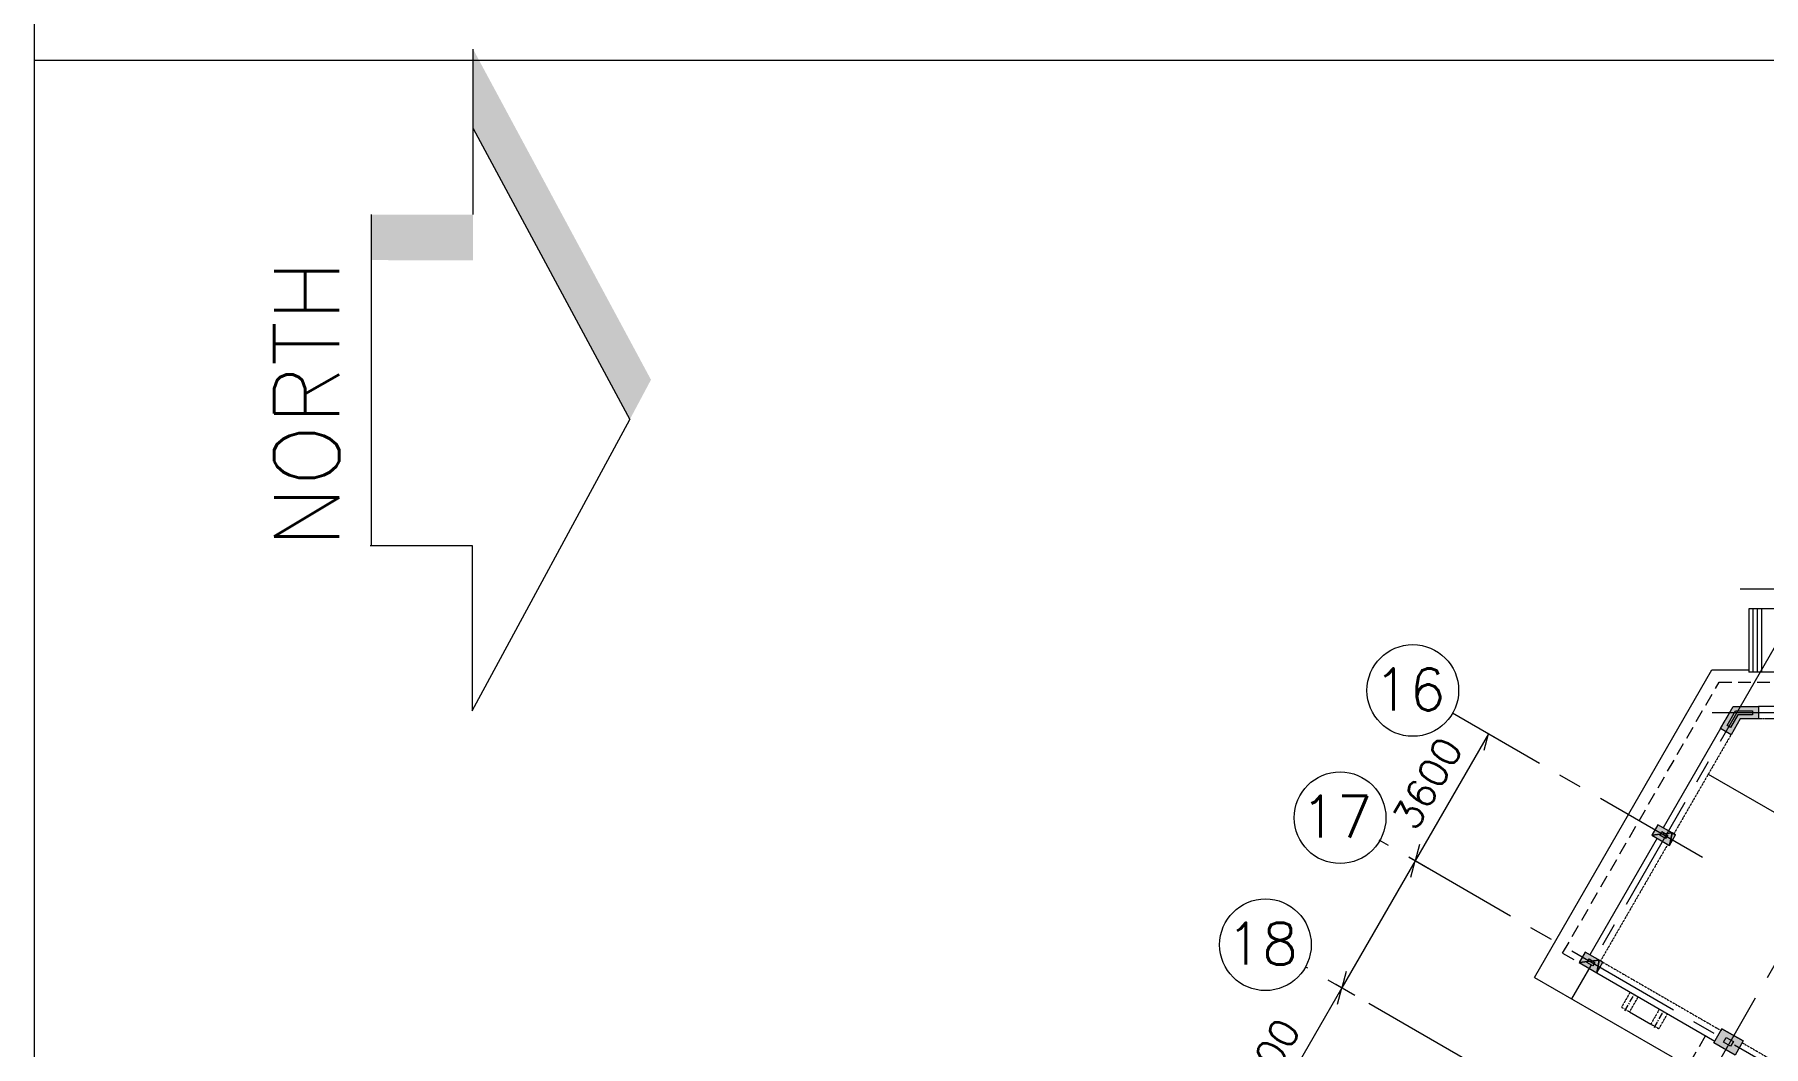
# Model space of a CAD drawing. Header units: millimetres. Extents: x 340192 to 549303, y -616317 to -538642.
# Drawn here: x 536249 to 540848, y -583938 to -581247 of the extents above; entities that cross this region are included whole.
import ezdxf
from ezdxf.enums import TextEntityAlignment as Align
from ezdxf.lldxf.tags import DXFTag

# ---------------------------------------------------------------- set-up
doc = ezdxf.new("R2010")
doc.units = ezdxf.units.MM
doc.header["$LTSCALE"] = 250
doc.header["$MEASUREMENT"] = 0
for name, pattern in [('( Center )', [2, 1.25, -0.25, 0.25, -0.25]), ('__CENTER__0', [2000, 1250, -250, 250, -250]), ('__HIDDEN__2', [375, 250, -125]), ('__HIDDEN__3', [375, 250, -125]), ('HIDDEN', [375, 250, -125]), ('HIDDENX2', [0.75, 0.5, -0.25])]:
    doc.linetypes.add(name, pattern=pattern)
doc.layers.get('DEFPOINTS').update_dxf_attribs({"lineweight": 0})
for name, color, linetype, lineweight in [('AR-PLTH-PROTCN', 5, 'Continuous', 0), ('AR-PROJ-ABV', 4, 'HIDDENX2', 0), ('CV-AB-CJ', 2, 'Continuous', 0), ('CV-CB-BEAM', 7, 'Continuous', 0), ('CV-CB-CIVIL', 70, 'Continuous', 0), ('CV-CB-COLUMN', 3, 'Continuous', 0), ('CV-CB-GRID TXT', 6, 'Continuous', 0), ('CV-CB-REINFORCEMENT', 6, 'Continuous', 0), ('CV-CB-SHADE', 25, 'Continuous', 0), ('CV-COL', 3, 'Continuous', 0), ('CV-GRID_LINE', 8, 'CENTER', 0), ('CV-GRID_NO', 6, 'Continuous', 0)]:
    doc.layers.add(name, color=color, linetype=linetype, lineweight=lineweight)
doc.styles.add('ROMANS', font='romans.shx')
doc.styles.add('ROMANS_0', font='romans.shx')
doc.styles.add('Style-romans', font='romans.shx')
tags = doc.linetypes.add('CENTER', pattern=[2, 1.25, -0.25, 0.25, -0.25]).pattern_tags.tags
tags[10:11] = [DXFTag(74, 4), DXFTag(75, 0), DXFTag(340, '0'), DXFTag(46, 1.0), DXFTag(50, 0.0), DXFTag(44, 0.0), DXFTag(45, 0.0)]
tags[8:9] = [DXFTag(74, 4), DXFTag(75, 0), DXFTag(340, '0'), DXFTag(46, 1.0), DXFTag(50, 0.0), DXFTag(44, 0.0), DXFTag(45, 0.0)]
tags[6:7] = [DXFTag(74, 4), DXFTag(75, 0), DXFTag(340, '0'), DXFTag(46, 1.0), DXFTag(50, 0.0), DXFTag(44, 0.0), DXFTag(45, 0.0)]
tags[4:5] = [DXFTag(74, 4), DXFTag(75, 0), DXFTag(340, '0'), DXFTag(46, 1.0), DXFTag(50, 0.0), DXFTag(44, 0.0), DXFTag(45, 0.0)]
doc.dimstyles.new('.15', dxfattribs={"dimtxt": 75, "dimasz": 0.00015, "dimexe": 18.75, "dimexo": 18.75, "dimgap": 37.5, "dimtad": 1, "dimdec": 0, "dimlfac": 9.227778, "dimzin": 0, "dimdsep": 46, "dimtxsty": 'ROMANS_0', "dimblk": 'TICK', "dimcen": 60, "dimclrd": 2, "dimclre": 2, "dimclrt": 3, "dimadec": 0, "dimazin": 0, "dimtfac": 1, "dimtdec": 0, "dimtofl": 0, "dimtmove": 0, "dimatfit": 3, "dimldrblk": 'TICK', "dimfxl": 1, "dimtolj": 1, "dimtzin": 0, "dimlwd": -1, "dimlwe": -1, "dimarcsym": 0})

# ---------------------------------------------------------------- blocks, each defined once
blk = doc.blocks.new('TICK')
at = {"color": 3}
blk.add_line((-289777.747, -77645.713), (0, 0), dxfattribs=at)
blk = doc.blocks.new('*D37')
at = {"layer": 'CV-CB-SHADE', "color": 0, "transparency": 16777216}
for p, q in [((539726.4, -583782.1), (539482.7, -584204.3)), ((539482.7, -584204.3), (539146.2, -584787.1))]:
    blk.add_line(p, q, dxfattribs=at)
at = {"layer": 'CV-CB-SHADE', "color": 2, "transparency": 16777216}
for p, q in [((539760.8, -583802), (539710.2, -583772.8)), ((539517.1, -584224.2), (539466.5, -584195))]:
    blk.add_line(p, q, dxfattribs=at)
at = {"layer": 'DEFPOINTS', "color": 0, "transparency": 16777216}
for p in [(539777, -583811.4), (539482.7, -584204.3), (539533.3, -584233.5)]:
    blk.add_point(p, dxfattribs=at)
at = {"layer": 'CV-CB-SHADE', "color": 0, "transparency": 16777216, "xscale": 0.00015, "yscale": 0.00015, "zscale": 0.00015}
for p, rotation in [((539726.4, -583782.1), 60.0000000002101), ((539482.7, -584204.3), 240.0000000002101)]:
    blk.add_blockref('TICK', p, dxfattribs=dict(at, rotation=rotation))
at = {"layer": 'CV-CB-SHADE', "color": 3, "transparency": 16777216, "insert": (539166.1, -584602.7), "char_height": 75, "attachment_point": 5, "rotation": 60, "style": 'ROMANS_0'}
blk.add_mtext('\\A1;4500', dxfattribs=at)
blk = doc.blocks.new('*D38')
at = {"layer": 'CV-CB-SHADE', "color": 0, "transparency": 16777216}
for p, q in [((539921.4, -583444.4), (539726.4, -583782.1)), ((539726.4, -583782.1), (539502.3, -584170.3))]:
    blk.add_line(p, q, dxfattribs=at)
at = {"layer": 'CV-CB-SHADE', "color": 2, "transparency": 16777216}
for p, q in [((539955.8, -583464.2), (539905.2, -583435)), ((539760.8, -583802), (539710.2, -583772.8))]:
    blk.add_line(p, q, dxfattribs=at)
at = {"layer": 'DEFPOINTS', "color": 0, "transparency": 16777216}
for p in [(539972, -583473.6), (539726.4, -583782.1), (539777, -583811.4)]:
    blk.add_point(p, dxfattribs=at)
at = {"layer": 'CV-CB-SHADE', "color": 0, "transparency": 16777216, "xscale": 0.00015, "yscale": 0.00015, "zscale": 0.00015}
for p, rotation in [((539921.4, -583444.4), 60.0000000002101), ((539726.4, -583782.1), 240.0000000002101)]:
    blk.add_blockref('TICK', p, dxfattribs=dict(at, rotation=rotation))
at = {"layer": 'CV-CB-SHADE', "color": 3, "transparency": 16777216, "insert": (539522.2, -583985.9), "char_height": 75, "attachment_point": 5, "rotation": 60, "style": 'ROMANS_0'}
blk.add_mtext('\\A1;3600', dxfattribs=at)
blk = doc.blocks.new('*D39')
at = {"layer": 'CV-CB-SHADE', "color": 0, "transparency": 16777216}
blk.add_line((540116.4, -583106.6), (539921.4, -583444.4), dxfattribs=at)
at = {"layer": 'CV-CB-SHADE', "color": 2, "transparency": 16777216}
for p, q in [((540150.8, -583126.5), (540100.2, -583097.3)), ((539955.8, -583464.2), (539905.2, -583435))]:
    blk.add_line(p, q, dxfattribs=at)
at = {"layer": 'DEFPOINTS', "color": 0, "transparency": 16777216}
for p in [(540167, -583135.9), (539921.4, -583444.4), (539972, -583473.6)]:
    blk.add_point(p, dxfattribs=at)
at = {"layer": 'CV-CB-SHADE', "color": 0, "transparency": 16777216, "xscale": 0.00015, "yscale": 0.00015, "zscale": 0.00015}
for p, rotation in [((540116.4, -583106.6), 60.00000000000147), ((539921.4, -583444.4), 240.0000000000015)]:
    blk.add_blockref('TICK', p, dxfattribs=dict(at, rotation=rotation))
at = {"layer": 'CV-CB-SHADE', "color": 3, "transparency": 16777216, "insert": (539954, -583238), "char_height": 75, "attachment_point": 5, "rotation": 60, "style": 'ROMANS_0'}
blk.add_mtext('\\A1;3600', dxfattribs=at)

msp = doc.modelspace()

# ---------------------------------------------------------------- hatches: boundary and pattern name
at = {"layer": 'CV-CB-SHADE', "ltscale": 0.000108333, "extrusion": (0, 0, -1)}
msp.add_hatch(color=256, dxfattribs=at).paths.add_polyline_path([(-540761.44, -583108.93), (-540785.82, -583066.71), (-540834.57, -583066.71), (-540834.57, -583034.21), (-540767.05, -583034.21), (-540733.3, -583092.68)])
at = {"layer": 'CV-CB-SHADE', "linetype": 'Continuous', "ltscale": 0.108333, "extrusion": (0, 0, -1)}
msp.add_hatch(color=25, dxfattribs=at).paths.add_polyline_path([(-540761.44, -583108.93), (-540785.82, -583066.71), (-540834.57, -583066.71), (-540834.57, -583034.21), (-540767.05, -583034.21), (-540733.3, -583092.68)])
at = {"layer": 'CV-CB-SHADE', "ltscale": 0.108333, "extrusion": (0, 0, -1)}
for points in [[(-540597.75, -583403.29), (-540614, -583375.15), (-540567.09, -583348.06), (-540550.84, -583376.21)], [(-540404.15, -583741.85), (-540420.4, -583713.71), (-540373.49, -583686.62), (-540357.24, -583714.77)], [(-540772.03, -583960.5), (-540793.7, -583922.97), (-540737.41, -583890.47), (-540715.74, -583928)]]:
    msp.add_hatch(color=25, dxfattribs=at).paths.add_polyline_path(points)

# ---------------------------------------------------------------- linework, layer by layer
at = {"layer": 'AR-PLTH-PROTCN', "color": 21, "ltscale": 0.000108333}
for p, q in [((540238.62, -583754.49, -232618.36), (540710.76, -582936.71, -232618.36)), ((540710.76, -582936.71, -232618.36), (540808.43, -582936.71, -232618.36)), ((540238.62, -583754.49, -232618.36), (540604.51, -583965.74, -232618.36))]:
    msp.add_line(p, q, dxfattribs=at)
at = {"layer": 'AR-PROJ-ABV', "linetype": '__HIDDEN__2', "ltscale": 0.000541667}
for p, q in [((540313.62, -583689.58, -232618.36), (540729.53, -582969.21, -232618.36)), ((540729.53, -582969.21, -232618.36), (541133.43, -582969.21, -232618.36)), ((540313.62, -583689.58, -232618.36), (540357.24, -583714.77, -232618.36)), ((540693.59, -583908.96, -232618.36), (539640.58, -585732.81, -232618.36))]:
    msp.add_line(p, q, dxfattribs=at)
at = {"layer": 'CV-AB-CJ', "color": 2, "ltscale": 0.108333, "elevation": -232618.36, "flags": 128}
msp.add_lwpolyline([(540773.31, -583045.04), (540818.32, -583045.04), (540818.32, -583055.87), (540779.56, -583055.87), (540760.19, -583089.44), (540750.8, -583084.02), (540773.31, -583045.04)], dxfattribs=at)
at = {"layer": 'CV-AB-CJ', "color": 2, "ltscale": 0.108333}
for points in [[(540592.94, -583375.5, -232618.36), (540587.53, -583384.88, -232618.36), (540571.89, -583375.85, -232618.36), (540577.31, -583366.47, -232618.36)], [(540399.35, -583714.06, -232618.36), (540393.93, -583723.44, -232618.36), (540378.3, -583714.42, -232618.36), (540383.71, -583705.03, -232618.36)]]:
    msp.add_3dface(points, dxfattribs=at)
at = {"layer": 'CV-AB-CJ', "color": 2, "ltscale": 0.000135417}
msp.add_3dface([(540767.71, -583924.65, -232618.36), (540760.49, -583937.16, -232618.36), (540741.73, -583926.33, -232618.36), (540748.95, -583913.82, -232618.36)], dxfattribs=at)
at = {"layer": 'CV-CB-BEAM', "linetype": 'Continuous', "ltscale": 0.000108333}
for p, q in [((541138.84, -583034.21, -232618.36), (540834.57, -583034.21, -232618.36)), ((540733.3, -583092.68, -232618.36), (540581.16, -583356.19, -232618.36)), ((540564.91, -583384.33, -232618.36), (540386.16, -583693.94, -232618.36)), ((540404.15, -583741.85, -232618.36), (540718.45, -583923.31, -232618.36))]:
    msp.add_line(p, q, dxfattribs=at)
at = {"layer": 'CV-CB-BEAM', "linetype": 'HIDDEN', "ltscale": 4.33333e-07}
for p, q in [((541138.84, -583066.71, -232618.36), (540834.57, -583066.71, -232618.36)), ((540761.44, -583108.93, -232618.36), (540609.31, -583372.44, -232618.36)), ((540593.06, -583400.58, -232618.36), (540414.31, -583710.19, -232618.36)), ((540420.4, -583713.71, -232618.36), (540734.7, -583895.17, -232618.36)), ((540790.99, -583927.67, -232618.36), (541100.59, -584106.42, -232618.36))]:
    msp.add_line(p, q, dxfattribs=at)
at = {"layer": 'CV-CB-BEAM', "linetype": 'HIDDEN', "ltscale": 5.41667e-07}
for p, q in [((540493.28, -583793.31, -232618.36), (540470.26, -583833.18, -232618.36)), ((540470.26, -583833.18, -232618.36), (540491.84, -583845.64, -232618.36)), ((540491.84, -583845.64, -232618.36), (540514.86, -583805.77, -232618.36)), ((540571.15, -583838.27, -232618.36), (540548.13, -583878.14, -232618.36)), ((540548.13, -583878.14, -232618.36), (540569.71, -583890.6, -232618.36)), ((540569.71, -583890.6, -232618.36), (540592.73, -583850.73, -232618.36))]:
    msp.add_line(p, q, dxfattribs=at)
at = {"layer": 'CV-CB-CIVIL', "color": 3, "ltscale": 0.000963333}
for p, q in [((537415.63, -581725.78, 45.53), (537415.63, -581286, 45.53)), ((537144.31, -581725.78, 45.53), (537144.31, -582605.33, 45.53)), ((537413.32, -583045.1, 45.53), (537832.43, -582270.85, 45.53)), ((537413.32, -582605.33, 45.53), (537413.32, -583045.1, 45.53))]:
    msp.add_line(p, q, dxfattribs=at)
at = {"layer": 'CV-CB-CIVIL', "color": 3, "linetype": 'Continuous', "ltscale": 0.000963333}
for p, q in [((537415.63, -581496.59, 45.53), (537832.43, -582270.85, 45.53)), ((537142.16, -582605.33, 45.53), (537413.32, -582605.33, 45.53))]:
    msp.add_line(p, q, dxfattribs=at)
at = {"layer": 'CV-CB-CIVIL', "ltscale": 0.000108333}
msp.add_line((540808.43, -582774.21, -232618.36), (540808.43, -582942.12, -232618.36), dxfattribs=at)
at = {"layer": 'CV-CB-CIVIL', "linetype": 'Continuous', "ltscale": 0.000108333}
for p, q in [((541133.43, -582774.21, -232618.36), (540808.43, -582774.21, -232618.36)), ((541133.43, -582942.12, -232618.36), (540808.43, -582942.12, -232618.36)), ((540491.84, -583845.64, -232618.36), (540548.13, -583878.14, -232618.36))]:
    msp.add_line(p, q, dxfattribs=at)
at = {"layer": 'CV-CB-CIVIL', "color": 2, "ltscale": 0.000108333}
for p, q in [((540819.73, -582774.21, -232618.36), (540819.73, -582942.12, -232618.36)), ((540831.03, -582774.21, -232618.36), (540831.03, -582942.12, -232618.36)), ((540842.26, -582774.21, -232618.36), (540842.26, -582942.12, -232618.36))]:
    msp.add_line(p, q, dxfattribs=at)
at = {"layer": 'CV-CB-CIVIL', "color": 6, "ltscale": 0.000963333, "extrusion": (0, 0, -1)}
for points in [[(-537832.43, -582270.85, -45.53), (-537888.83, -582165.02, -45.53), (-537415.63, -581496.59, -45.53), (-537415.63, -581286, -45.53)], [(-537415.63, -581725.78, -45.53), (-537415.5, -581847.93, -45.53), (-537144.47, -581725.78, -45.53), (-537144.15, -581846.89, -45.53)]]:
    msp.add_solid(points, dxfattribs=at)
at = {"layer": 'CV-CB-COLUMN', "color": 3, "ltscale": 0.000135417}
msp.add_line((540767.05, -583034.21, -232618.36), (540834.57, -583034.21, -232618.36), dxfattribs=at)
at = {"layer": 'CV-CB-COLUMN', "color": 8, "linetype": '__CENTER__0', "ltscale": 5.41667e-05}
for p, q in [((540479.15, -583842.7, -232618.36), (540504.07, -583799.54, -232618.36)), ((540557.02, -583887.66, -232618.36), (540581.94, -583844.5, -232618.36))]:
    msp.add_line(p, q, dxfattribs=at)
at = {"layer": 'CV-CB-COLUMN', "color": 3, "ltscale": 0.000135417, "elevation": -232618.36, "flags": 128}
for points in [[(540767.05, -583034.21), (540834.57, -583034.21), (540834.57, -583066.71), (540785.82, -583066.71), (540761.44, -583108.93), (540733.3, -583092.68), (540767.05, -583034.21)], [(540790.99, -583927.67), (540793.7, -583922.97), (540737.41, -583890.47), (540734.7, -583895.17)]]:
    msp.add_lwpolyline(points, dxfattribs=at)
at = {"layer": 'CV-CB-COLUMN', "color": 3, "ltscale": 0.000135417}
for points in [[(540567.09, -583348.06, -232618.36), (540550.84, -583376.21, -232618.36), (540597.75, -583403.29, -232618.36), (540614, -583375.15, -232618.36)], [(540373.49, -583686.62, -232618.36), (540357.24, -583714.77, -232618.36), (540404.15, -583741.85, -232618.36), (540420.4, -583713.71, -232618.36)], [(540793.7, -583922.97, -232618.36), (540772.03, -583960.5, -232618.36), (540715.74, -583928, -232618.36), (540737.41, -583890.47, -232618.36)]]:
    msp.add_3dface(points, dxfattribs=at)
at = {"layer": 'CV-CB-GRID TXT', "linetype": 'Continuous'}
msp.add_line((536249.34, -590112.11, -232618.36), (536249.34, -572517.07, -232618.36), dxfattribs=at)
at = {"layer": 'CV-CB-GRID TXT', "linetype": 'Continuous', "elevation": -232618.36, "flags": 128}
msp.add_lwpolyline([(536249.34, -581315.51), (548553.31, -581315.51)], dxfattribs=at)
at = {"layer": 'CV-CB-REINFORCEMENT'}
msp.add_line((536249.34, -581315.51, -232618.36), (548360.36, -581315.51, -232618.36), dxfattribs=at)
at = {"layer": 'CV-COL', "linetype": '__HIDDEN__3', "ltscale": 0.0001625}
for p, q in [((540733.3, -583092.68, -232618.36), (540767.05, -583034.21, -232618.36)), ((540767.05, -583034.21, -232618.36), (540834.57, -583034.21, -232618.36))]:
    msp.add_line(p, q, dxfattribs=at)
at = {"layer": 'CV-COL', "ltscale": 0.000108333, "elevation": -232618.36, "flags": 128}
msp.add_lwpolyline([(540767.05, -583034.21), (540834.57, -583034.21), (540834.57, -583066.71), (540785.82, -583066.71), (540761.44, -583108.93), (540733.3, -583092.68), (540767.05, -583034.21)], dxfattribs=at)
at = {"layer": 'CV-GRID_LINE', "linetype": '( Center )'}
for p, q in [((541388.56, -581990.23, -232618.36), (540337.13, -583811.36, -232618.36)), ((541826.03, -582077.52, -232618.36), (539714.54, -585734.71, -232618.36)), ((546957.91, -582721.67, -232618.36), (540785.38, -582721.67, -232618.36)), ((540685.36, -583435.11, -232618.36), (540020.91, -583051.49, -232618.36)), ((546957.91, -583050.46, -232618.36), (540711.24, -583050.46, -232618.36)), ((540700.89, -583213.8, -232618.36), (541141.55, -583468.22, -232618.36)), ((544505.44, -586090.97, -232618.36), (539825.91, -583389.24, -232618.36)), ((545265.17, -586979.93, -232618.36), (539630.91, -583726.99, -232618.36))]:
    msp.add_line(p, q, dxfattribs=at)
at = {"layer": 'CV-GRID_NO', "ltscale": 0.000216667}
for centre in [(539915.01, -582991.16, -232618.36), (539721.66, -583329.47, -232618.36), (539523.1, -583667.29, -232618.36)]:
    msp.add_circle(centre, 121.88, dxfattribs=at)

# ---------------------------------------------------------------- texts
at = {"layer": 'CV-CB-CIVIL', "color": 3, "style": 'ROMANS'}
msp.add_text('NORTH', height=173.4, rotation=90, dxfattribs=at).set_placement((537059.72, -582611.63, 78.41))
at = {"layer": 'CV-GRID_NO', "style": 'Style-romans'}
for s, p in [('16', (539906.27, -582988.35, -232618.36)), ('17', (539712.91, -583326.65, -232618.36)), ('18', (539514.35, -583664.48, -232618.36))]:
    msp.add_text(s, height=111.429, dxfattribs=at).set_placement(p, align=Align.MIDDLE_CENTER)

# ---------------------------------------------------------------- dimensions: what is measured, and where the dimension line sits
at = {"layer": 'CV-CB-SHADE', "color": 2}
for base, p1, p2, picture, middle in [((539921.44, -583444.4, -232618.36), (540167.05, -583135.86, -232618.36), (539972.05, -583473.61, -232618.36), '*D39', (540018.94, -583275.52, -232618.36)), ((539726.44, -583782.15, -232618.36), (539972.05, -583473.61, -232618.36), (539777.05, -583811.36, -232618.36), '*D38', (539587.16, -584023.4, -232618.36)), ((539482.69, -584204.33, -232618.36), (539777.05, -583811.36, -232618.36), (539533.3, -584233.55, -232618.36), '*D37', (539231.03, -584640.23, -232618.36))]:
    dim = msp.add_linear_dim(base=base, p1=p1, p2=p2, angle=240, dimstyle='.15', override={"dimtxt": 75, "dimasz": 0.00015, "dimexe": 18.75, "dimexo": 18.75, "dimgap": 37.5, "dimlfac": 9.230769, "dimblk": 'TICK', "dimcen": 60, "dimdle": 0, "dimclrd": 0, "dimclre": 2, "dimclrt": 3, "dimlwe": 65535}, dxfattribs=at)
    dim.commit()
    dim.dimension.update_dxf_attribs({"geometry": picture, "text_midpoint": middle, "dimtype": 160})

# ---------------------------------------------------------------- meshes
at = {"layer": 'CV-CB-SHADE', "color": 25}
mesh = msp.add_polyface(dxfattribs=at)
corners = [(540567.09, -583348.06, -232618.36), (540550.84, -583376.21, -232618.36), (540597.75, -583403.29, -232618.36), (540614, -583375.15, -232618.36), (540614, -583375.15, -333382.72), (540604.61, -583369.73, -333382.72), (540604.61, -583369.73, -232618.36)]
mesh.append_faces([[corners[k] for k in face] for face in [(1, 6, 0), (5, 3, 4)]], dxfattribs={"vtx0": -1, "color": 25})
mesh.append_faces([[corners[k] for k in face] for face in [(2, 6, 1), (6, 3, 5)]], dxfattribs={"vtx0": -1, "vtx1": -1, "color": 25})
mesh.append_faces([[corners[k] for k in face] for face in [(6, 2, 3)]], dxfattribs={"vtx0": -1, "vtx2": -1, "color": 25})
mesh = msp.add_polyface(dxfattribs=at)
corners = [(540373.49, -583686.62, -232618.36), (540357.24, -583714.77, -232618.36), (540404.15, -583741.85, -232618.36), (540420.4, -583713.71, -232618.36), (540420.4, -583713.71, -333382.72), (540411.02, -583708.29, -333382.72), (540411.02, -583708.29, -232618.36)]
mesh.append_faces([[corners[k] for k in face] for face in [(1, 6, 0), (5, 3, 4)]], dxfattribs={"vtx0": -1, "color": 25})
mesh.append_faces([[corners[k] for k in face] for face in [(2, 6, 1), (6, 3, 5)]], dxfattribs={"vtx0": -1, "vtx1": -1, "color": 25})
mesh.append_faces([[corners[k] for k in face] for face in [(6, 2, 3)]], dxfattribs={"vtx0": -1, "vtx2": -1, "color": 25})

doc.saveas('drawing.dxf')
